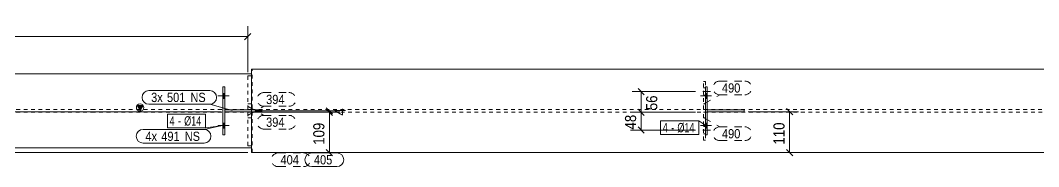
# Model space of a CAD drawing. Header units: millimetres. Extents: x 2 to 1174, y 1 to 825.
# Drawn here: x 625.2 to 899.6, y 568.4 to 607.9 of the extents above; entities that cross this region are included whole.
import ezdxf

# ---------------------------------------------------------------- set-up
doc = ezdxf.new("R2010")
doc.units = ezdxf.units.MM
for name, pattern in [('XKITLINE00', [0]), ('XKITLINE01', [4, 1, -1, 1, -1]), ('XKITLINE02', [4, 2, -2])]:
    doc.linetypes.add(name, pattern=pattern)
for name, color, linetype, lineweight in [('Bolt', 3, 'Continuous', 0), ('BoltMark', 7, 'Continuous', 0), ('Dimensions', 7, 'Continuous', 0), ('Part', 2, 'Continuous', 0), ('PartMark', 7, 'Continuous', 0)]:
    doc.layers.add(name, color=color, linetype=linetype, lineweight=lineweight)
doc.styles.add('ARIAL', font='ARIAL.TTF')
doc.styles.add('ARIAL_NARROW', font='ARIALN.TTF')

# ---------------------------------------------------------------- blocks, each defined once
blk = doc.blocks.new('*A79')
at = {"layer": 'Part'}
blk.add_hatch(color=2, dxfattribs=at).paths.add_polyline_path([(656.68, 584.89), (658.28, 584.89), (657.48, 583.49)], flags=17)
at = {"layer": 'Part', "color": 2, "linetype": 'XKITLINE00', "lineweight": 0}
for p, q in [((645.13, 593.49), (566.13, 593.49)), ((687.48, 593.49), (645.23, 593.49)), ((687.48, 593.49), (687.48, 583.74)), ((657.48, 583.49), (656.68, 584.89)), ((656.68, 584.89), (658.28, 584.89)), ((658.28, 584.89), (657.48, 583.49)), ((687.48, 573.49), (687.48, 583.24)), ((645.13, 573.49), (566.13, 573.49)), ((687.48, 573.49), (645.23, 573.49))]:
    blk.add_line(p, q, dxfattribs=at)
at = {"layer": 'Part', "color": 7, "linetype": 'XKITLINE01', "lineweight": 0}
for p, q in [((645.13, 583.89), (566.13, 583.89)), ((645.13, 583.09), (566.13, 583.09)), ((687.48, 583.89), (645.23, 583.89)), ((687.48, 583.09), (645.23, 583.09)), ((687.48, 583.74), (687.48, 583.24))]:
    blk.add_line(p, q, dxfattribs=at)
at = {"layer": 'Part', "color": 2, "linetype": 'XKITLINE00', "lineweight": 0}
blk.add_circle((657.48, 584.39), 1, dxfattribs=at)
blk = doc.blocks.new('*A102')
at = {"layer": 'Part', "color": 2, "linetype": 'XKITLINE00', "lineweight": 0}
for p, q in [((680.31, 583.74), (690.31, 583.74)), ((690.31, 583.24), (680.31, 583.24)), ((690.31, 583.24), (690.31, 583.74))]:
    blk.add_line(p, q, dxfattribs=at)
at = {"layer": 'Part', "color": 7, "linetype": 'XKITLINE01', "lineweight": 0}
blk.add_line((680.31, 583.24), (680.31, 583.74), dxfattribs=at)
blk.add_line((680.31, 583.24), (680.31, 583.74), dxfattribs=at)
blk = doc.blocks.new('*A103')
at = {"layer": 'Part', "color": 2, "linetype": 'XKITLINE00', "lineweight": 0}
for p, q in [((679.81, 589.99), (680.31, 589.99)), ((679.81, 576.99), (679.81, 589.99)), ((680.31, 589.99), (680.31, 576.99)), ((680.31, 576.99), (679.81, 576.99))]:
    blk.add_line(p, q, dxfattribs=at)
blk = doc.blocks.new('*A104')
at = {"layer": 'Part', "color": 2, "linetype": 'XKITLINE00', "lineweight": 0}
for p, q in [((810.31, 583.74), (820.31, 583.74)), ((820.31, 583.24), (810.31, 583.24)), ((820.31, 583.24), (820.31, 583.74))]:
    blk.add_line(p, q, dxfattribs=at)
at = {"layer": 'Part', "color": 7, "linetype": 'XKITLINE01', "lineweight": 0}
blk.add_line((810.31, 583.24), (810.31, 583.74), dxfattribs=at)
blk.add_line((810.31, 583.24), (810.31, 583.74), dxfattribs=at)
blk = doc.blocks.new('*A105')
at = {"layer": 'Part', "color": 2, "linetype": 'XKITLINE00', "lineweight": 0}
for p, q in [((809.81, 589.99), (810.31, 589.99)), ((809.81, 576.99), (809.81, 589.99)), ((810.31, 589.99), (810.31, 576.99)), ((810.31, 576.99), (809.81, 576.99))]:
    blk.add_line(p, q, dxfattribs=at)
blk = doc.blocks.new('*A106')
at = {"layer": 'Part', "color": 7, "linetype": 'XKITLINE01', "lineweight": 0}
for p, q in [((809.31, 583.89), (809.31, 591.39)), ((809.31, 591.39), (809.81, 591.39)), ((809.81, 591.39), (809.81, 583.89)), ((809.31, 585.39), (809.81, 585.39)), ((809.81, 583.89), (809.31, 583.89))]:
    blk.add_line(p, q, dxfattribs=at)
blk = doc.blocks.new('*A107')
at = {"layer": 'Part', "color": 7, "linetype": 'XKITLINE01', "lineweight": 0}
for p, q in [((809.31, 575.59), (809.31, 583.09)), ((809.31, 583.09), (809.81, 583.09)), ((809.81, 583.09), (809.81, 575.59)), ((809.31, 581.59), (809.81, 581.59)), ((809.81, 575.59), (809.31, 575.59))]:
    blk.add_line(p, q, dxfattribs=at)
blk = doc.blocks.new('*A118')
at = {"layer": 'Part', "color": 7, "linetype": 'XKITLINE01', "lineweight": 0}
for p, q in [((687.48, 583.89), (687.48, 583.89)), ((687.48, 583.89), (1086.57, 583.89)), ((687.48, 583.09), (687.48, 583.89)), ((687.48, 583.09), (687.48, 583.89)), ((1086.57, 583.09), (687.48, 583.09)), ((1075.27, 583.09), (1075.27, 583.89)), ((1086.57, 583.89), (1086.57, 583.09))]:
    blk.add_line(p, q, dxfattribs=at)
blk = doc.blocks.new('*A119')
at = {"layer": 'Part', "color": 7, "linetype": 'XKITLINE01', "lineweight": 0}
for p, q in [((686.48, 583.09), (686.48, 574.09)), ((687.48, 583.09), (686.48, 583.09)), ((687.48, 574.09), (687.48, 583.09)), ((687.48, 581.59), (686.48, 581.59)), ((686.48, 574.09), (687.48, 574.09))]:
    blk.add_line(p, q, dxfattribs=at)
blk = doc.blocks.new('*A120')
at = {"layer": 'Part', "color": 7, "linetype": 'XKITLINE01', "lineweight": 0}
for p, q in [((686.48, 592.89), (686.48, 583.89)), ((687.48, 592.89), (686.48, 592.89)), ((687.48, 583.89), (687.48, 592.89)), ((687.48, 585.39), (686.48, 585.39)), ((686.48, 583.89), (687.48, 583.89))]:
    blk.add_line(p, q, dxfattribs=at)
blk = doc.blocks.new('*A123')
at = {"layer": 'Part', "color": 7, "linetype": 'XKITLINE01', "lineweight": 0}
for p, q in [((1075.27, 594.74), (687.48, 594.74)), ((687.48, 594.74), (687.48, 572.24)), ((687.66, 572.24), (687.66, 594.74)), ((1075.09, 572.24), (1075.09, 594.74)), ((1075.27, 594.74), (1075.27, 572.24)), ((687.48, 572.24), (1075.27, 572.24))]:
    blk.add_line(p, q, dxfattribs=at)
blk = doc.blocks.new('*A126')
at = {"layer": 'Part', "color": 2, "linetype": 'XKITLINE00', "lineweight": 0}
for p, q in [((1086.57, 594.74), (687.48, 594.74)), ((687.48, 594.74), (687.48, 583.74)), ((1086.57, 594.74), (1086.57, 583.99)), ((687.48, 572.24), (687.48, 583.24)), ((1086.57, 582.99), (1086.57, 572.24)), ((1086.57, 572.24), (687.48, 572.24))]:
    blk.add_line(p, q, dxfattribs=at)
at = {"layer": 'Part', "color": 7, "linetype": 'XKITLINE01', "lineweight": 0}
for p, q in [((687.48, 583.74), (687.48, 583.24)), ((1086.57, 583.99), (1086.57, 582.99))]:
    blk.add_line(p, q, dxfattribs=at)
blk = doc.blocks.new('*A144')
at = {"layer": 'Bolt'}
for points in [[(679.81, 588.19), (680.31, 588.19), (680.31, 586.79), (679.81, 586.79)], [(679.81, 588.19), (680.31, 588.19), (680.31, 586.79), (679.81, 586.79)], [(679.81, 580.19), (680.31, 580.19), (680.31, 578.79), (679.81, 578.79)], [(679.81, 580.19), (680.31, 580.19), (680.31, 578.79), (679.81, 578.79)]]:
    blk.add_hatch(color=3, dxfattribs=at).paths.add_polyline_path(points, flags=17)
at = {"layer": 'Bolt', "color": 3, "linetype": 'XKITLINE00', "lineweight": 0}
for p, q in [((681.47, 587.49), (678.47, 587.49)), ((681.47, 587.49), (678.47, 587.49)), ((680.31, 588.19), (679.81, 588.19)), ((680.31, 588.19), (679.81, 588.19)), ((680.31, 586.79), (679.81, 586.79)), ((680.31, 586.79), (679.81, 586.79)), ((681.47, 579.49), (678.47, 579.49)), ((681.47, 579.49), (678.47, 579.49)), ((680.31, 580.19), (679.81, 580.19)), ((680.31, 580.19), (679.81, 580.19)), ((680.31, 578.79), (679.81, 578.79)), ((680.31, 578.79), (679.81, 578.79))]:
    blk.add_line(p, q, dxfattribs=at)
blk = doc.blocks.new('*A145')
at = {"layer": 'Bolt'}
for points in [[(809.81, 588.19), (810.31, 588.19), (810.31, 586.79), (809.81, 586.79)], [(809.81, 588.19), (810.31, 588.19), (810.31, 586.79), (809.81, 586.79)], [(809.81, 580.19), (810.31, 580.19), (810.31, 578.79), (809.81, 578.79)], [(809.81, 580.19), (810.31, 580.19), (810.31, 578.79), (809.81, 578.79)]]:
    blk.add_hatch(color=3, dxfattribs=at).paths.add_polyline_path(points, flags=17)
at = {"layer": 'Bolt', "color": 3, "linetype": 'XKITLINE00', "lineweight": 0}
for p, q in [((811.47, 587.49), (808.47, 587.49)), ((811.47, 587.49), (808.47, 587.49)), ((810.31, 588.19), (809.81, 588.19)), ((810.31, 588.19), (809.81, 588.19)), ((810.31, 586.79), (809.81, 586.79)), ((810.31, 586.79), (809.81, 586.79)), ((811.47, 579.49), (808.47, 579.49)), ((811.47, 579.49), (808.47, 579.49)), ((810.31, 580.19), (809.81, 580.19)), ((810.31, 580.19), (809.81, 580.19)), ((810.31, 578.79), (809.81, 578.79)), ((810.31, 578.79), (809.81, 578.79))]:
    blk.add_line(p, q, dxfattribs=at)
blk = doc.blocks.new('*A146')
at = {"layer": 'Bolt', "color": 3, "linetype": 'XKITLINE02', "lineweight": 0}
for p, q in [((811.16, 588.69), (808.16, 588.69)), ((809.81, 589.67), (809.31, 589.67)), ((809.81, 587.71), (809.31, 587.71))]:
    blk.add_line(p, q, dxfattribs=at)
blk = doc.blocks.new('*A147')
at = {"layer": 'Bolt', "color": 3, "linetype": 'XKITLINE02', "lineweight": 0}
for p, q in [((809.81, 579.27), (809.31, 579.27)), ((811.16, 578.29), (808.16, 578.29)), ((809.81, 577.31), (809.31, 577.31))]:
    blk.add_line(p, q, dxfattribs=at)
blk = doc.blocks.new('*A295')
at = {"layer": 'Dimensions', "color": 7, "linetype": 'XKITLINE00', "lineweight": 0}
for p, q in [((263.02, 604.34), (261.32, 602.64)), ((262.17, 593.89), (262.17, 606.34)), ((687.33, 604.34), (685.63, 602.64)), ((686.48, 593.89), (686.48, 606.34)), ((262.17, 603.49), (686.48, 603.49))]:
    blk.add_line(p, q, dxfattribs=at)
at = {"layer": 'Dimensions', "color": 3}
for p in [(262.17, 603.49), (686.48, 603.49)]:
    blk.add_point(p, dxfattribs=at)
at = {"layer": 'Dimensions', "color": 3, "style": 'ARIAL', "width": 0.85}
blk.add_text('6798', height=3, dxfattribs=at).set_placement((469.88, 604.84))
blk = doc.blocks.new('*A321')
at = {"layer": 'Dimensions', "color": 7, "linetype": 'XKITLINE00', "lineweight": 0}
for p, q in [((679.31, 583.24), (575.65, 583.24)), ((577.66, 584.09), (579.35, 582.39)), ((578.5, 572.24), (578.5, 583.24)), ((686.48, 572.24), (575.65, 572.24)), ((577.66, 573.09), (579.35, 571.39))]:
    blk.add_line(p, q, dxfattribs=at)
at = {"layer": 'Dimensions', "color": 3}
for p in [(578.5, 583.24), (578.5, 572.24)]:
    blk.add_point(p, dxfattribs=at)
at = {"layer": 'Dimensions', "color": 3, "style": 'ARIAL', "width": 0.85}
blk.add_text('110', height=3, rotation=90.0002, dxfattribs=at).set_placement((577.15, 574.4))
blk = doc.blocks.new('*A322')
at = {"layer": 'Dimensions', "color": 7, "linetype": 'XKITLINE00', "lineweight": 0}
for p, q in [((821.31, 583.24), (834.9, 583.24)), ((831.66, 584.09), (833.35, 582.39)), ((832.5, 572.24), (832.5, 583.24)), ((821.31, 572.24), (834.9, 572.24)), ((831.66, 573.09), (833.35, 571.39))]:
    blk.add_line(p, q, dxfattribs=at)
at = {"layer": 'Dimensions', "color": 3}
for p in [(832.5, 583.24), (832.5, 572.24)]:
    blk.add_point(p, dxfattribs=at)
at = {"layer": 'Dimensions', "color": 3, "style": 'ARIAL', "width": 0.85}
blk.add_text('110', height=3, rotation=90.0002, dxfattribs=at).set_placement((831.15, 574.4))
blk = doc.blocks.new('*A327')
at = {"layer": 'Dimensions', "color": 7, "linetype": 'XKITLINE00', "lineweight": 0}
for p, q in [((688.48, 583.09), (710.9, 583.09)), ((707.66, 583.94), (709.35, 582.24)), ((708.5, 572.24), (708.5, 583.09)), ((688.48, 572.24), (710.9, 572.24)), ((707.66, 573.09), (709.35, 571.39))]:
    blk.add_line(p, q, dxfattribs=at)
at = {"layer": 'Dimensions', "color": 3}
for p in [(708.5, 583.09), (708.5, 572.24)]:
    blk.add_point(p, dxfattribs=at)
at = {"layer": 'Dimensions', "color": 3, "style": 'ARIAL', "width": 0.85}
blk.add_text('109', height=3, rotation=90.0002, dxfattribs=at).set_placement((707.15, 574.33))
blk = doc.blocks.new('*A328')
at = {"layer": 'Dimensions', "color": 7, "linetype": 'XKITLINE00', "lineweight": 0}
for p, q in [((688.48, 583.49), (711.35, 583.49)), ((688.48, 583.09), (711.35, 583.09)), ((707.66, 584.34), (709.35, 582.64)), ((707.66, 583.94), (709.35, 582.24)), ((708.5, 583.09), (708.5, 583.49))]:
    blk.add_line(p, q, dxfattribs=at)
at = {"layer": 'Dimensions', "color": 3}
for p in [(708.5, 583.49), (708.5, 583.09)]:
    blk.add_point(p, dxfattribs=at)
at = {"layer": 'Dimensions', "color": 3, "style": 'ARIAL', "width": 0.85}
blk.add_text('4', height=3, rotation=90.0002, dxfattribs=at).set_placement((712.85, 582.18))
blk = doc.blocks.new('*A331')
at = {"layer": 'Dimensions', "color": 7, "linetype": 'XKITLINE00', "lineweight": 0}
for p, q in [((807.16, 583.09), (789.65, 583.09)), ((791.66, 583.94), (793.35, 582.24)), ((792.5, 578.29), (792.5, 583.09)), ((791.66, 579.14), (793.35, 577.44)), ((807.16, 578.29), (789.65, 578.29))]:
    blk.add_line(p, q, dxfattribs=at)
at = {"layer": 'Dimensions', "color": 3}
for p in [(792.5, 583.09), (792.5, 578.29)]:
    blk.add_point(p, dxfattribs=at)
at = {"layer": 'Dimensions', "color": 3, "style": 'ARIAL', "width": 0.85}
blk.add_text('48', height=3, rotation=90.0002, dxfattribs=at).set_placement((791.15, 578.46))
blk = doc.blocks.new('*A332')
at = {"layer": 'Dimensions', "color": 7, "linetype": 'XKITLINE00', "lineweight": 0}
for p, q in [((807.16, 588.69), (790.1, 588.69)), ((791.66, 589.54), (793.35, 587.84)), ((792.5, 583.09), (792.5, 588.69)), ((807.16, 583.09), (790.1, 583.09)), ((791.66, 583.94), (793.35, 582.24))]:
    blk.add_line(p, q, dxfattribs=at)
at = {"layer": 'Dimensions', "color": 3}
for p in [(792.5, 588.69), (792.5, 583.09)]:
    blk.add_point(p, dxfattribs=at)
at = {"layer": 'Dimensions', "color": 3, "style": 'ARIAL', "width": 0.85}
blk.add_text('56', height=3, rotation=90.0002, dxfattribs=at).set_placement((796.85, 583.66))
blk = doc.blocks.new('*A337')
at = {"layer": 'BoltMark', "color": 7, "linetype": 'XKITLINE00', "lineweight": 0}
for p, q in [((797.74, 580.82), (808.03, 580.82)), ((797.74, 577.12), (797.74, 580.82)), ((808.03, 577.12), (808.03, 580.82)), ((809.97, 579.49), (808.03, 580.82)), ((797.74, 577.12), (808.03, 577.12))]:
    blk.add_line(p, q, dxfattribs=at)
at = {"layer": 'BoltMark', "color": 3, "style": 'ARIAL_NARROW', "width": 0.85}
for s, p in [('4', (798.34, 577.72)), ('Ø14', (802.27, 577.72)), ('-', (800.61, 577.72))]:
    blk.add_text(s, height=2.5, dxfattribs=at).set_placement(p)
blk = doc.blocks.new('*A338')
at = {"layer": 'BoltMark', "color": 7, "linetype": 'XKITLINE00', "lineweight": 0}
for p, q in [((664.84, 582.63), (675.14, 582.63)), ((664.84, 578.93), (664.84, 582.63)), ((675.14, 578.93), (675.14, 582.63)), ((679.97, 579.49), (675.14, 578.93)), ((664.84, 578.93), (675.14, 578.93))]:
    blk.add_line(p, q, dxfattribs=at)
at = {"layer": 'BoltMark', "color": 3, "style": 'ARIAL_NARROW', "width": 0.85}
for s, p in [('4', (665.44, 579.53)), ('Ø14', (669.37, 579.53)), ('-', (667.71, 579.53))]:
    blk.add_text(s, height=2.5, dxfattribs=at).set_placement(p)
blk = doc.blocks.new('*A340')
at = {"layer": 'PartMark', "color": 7, "linetype": 'XKITLINE00', "lineweight": 0}
for p, q in [((703.73, 572.14), (710.5, 572.14)), ((703.73, 568.44), (710.5, 568.44))]:
    blk.add_line(p, q, dxfattribs=at)
for centre, start, end in [((703.73, 570.29), 90, 270), ((710.5, 570.29), 270, 90)]:
    blk.add_arc(centre, 1.85, start, end, dxfattribs=at)
at = {"layer": 'PartMark', "color": 3, "style": 'ARIAL', "width": 0.85}
blk.add_text('405', height=2.5, dxfattribs=at).set_placement((704.33, 569.04))
blk = doc.blocks.new('*A341')
at = {"layer": 'PartMark', "color": 7, "linetype": 'XKITLINE02', "lineweight": 0}
for p, q in [((694.73, 572.14), (701.5, 572.14)), ((694.73, 568.44), (701.5, 568.44))]:
    blk.add_line(p, q, dxfattribs=at)
for centre, start, end in [((694.73, 570.29), 90, 270), ((701.5, 570.29), 270, 90)]:
    blk.add_arc(centre, 1.85, start, end, dxfattribs=at)
at = {"layer": 'PartMark', "color": 3, "style": 'ARIAL', "width": 0.85}
blk.add_text('404', height=2.5, dxfattribs=at).set_placement((695.33, 569.04))
blk = doc.blocks.new('*A342')
at = {"layer": 'PartMark', "color": 7, "linetype": 'XKITLINE02', "lineweight": 0}
for p, q in [((686.61, 584.66), (690.85, 582.27)), ((690.85, 582.27), (697.61, 582.27)), ((690.85, 578.57), (697.61, 578.57))]:
    blk.add_line(p, q, dxfattribs=at)
for centre, start, end in [((690.85, 580.42), 90, 270), ((697.61, 580.42), 270, 90)]:
    blk.add_arc(centre, 1.85, start, end, dxfattribs=at)
at = {"layer": 'PartMark', "color": 3, "style": 'ARIAL', "width": 0.85}
blk.add_text('394', height=2.5, dxfattribs=at).set_placement((691.45, 579.17))
blk = doc.blocks.new('*A343')
at = {"layer": 'PartMark', "color": 7, "linetype": 'XKITLINE02', "lineweight": 0}
for p, q in [((690.85, 588.41), (697.61, 588.41)), ((686.61, 582.32), (690.85, 584.71)), ((690.85, 584.71), (697.61, 584.71))]:
    blk.add_line(p, q, dxfattribs=at)
for centre, start, end in [((690.85, 586.56), 90, 270), ((697.61, 586.56), 270, 90)]:
    blk.add_arc(centre, 1.85, start, end, dxfattribs=at)
at = {"layer": 'PartMark', "color": 3, "style": 'ARIAL', "width": 0.85}
blk.add_text('394', height=2.5, dxfattribs=at).set_placement((691.45, 585.31))
blk = doc.blocks.new('*A352')
at = {"layer": 'PartMark', "color": 7, "linetype": 'XKITLINE02', "lineweight": 0}
for p, q in [((809.44, 581.56), (813.68, 579.17)), ((813.68, 579.17), (820.44, 579.17)), ((813.68, 575.47), (820.44, 575.47))]:
    blk.add_line(p, q, dxfattribs=at)
for centre, start, end in [((813.68, 577.32), 90, 270), ((820.44, 577.32), 270, 90)]:
    blk.add_arc(centre, 1.85, start, end, dxfattribs=at)
at = {"layer": 'PartMark', "color": 3, "style": 'ARIAL', "width": 0.85}
blk.add_text('490', height=2.5, dxfattribs=at).set_placement((814.28, 576.07))
blk = doc.blocks.new('*A353')
at = {"layer": 'PartMark', "color": 7, "linetype": 'XKITLINE02', "lineweight": 0}
for p, q in [((813.68, 591.51), (820.44, 591.51)), ((809.44, 585.42), (813.68, 587.81)), ((813.68, 587.81), (820.44, 587.81))]:
    blk.add_line(p, q, dxfattribs=at)
for centre, start, end in [((813.68, 589.66), 90, 270), ((820.44, 589.66), 270, 90)]:
    blk.add_arc(centre, 1.85, start, end, dxfattribs=at)
at = {"layer": 'PartMark', "color": 3, "style": 'ARIAL', "width": 0.85}
blk.add_text('490', height=2.5, dxfattribs=at).set_placement((814.28, 588.41))
blk = doc.blocks.new('*A357')
at = {"layer": 'PartMark', "color": 7, "linetype": 'XKITLINE00', "lineweight": 0}
for p, q in [((659.86, 588.96), (676.27, 588.96)), ((659.86, 585.26), (676.27, 585.26)), ((682.34, 583.61), (676.27, 585.26))]:
    blk.add_line(p, q, dxfattribs=at)
for centre, start, end in [((659.86, 587.11), 90, 270), ((676.27, 587.11), 270, 90)]:
    blk.add_arc(centre, 1.85, start, end, dxfattribs=at)
at = {"layer": 'PartMark', "color": 3, "style": 'ARIAL', "width": 0.85}
for s, p in [('3x', (660.46, 585.86)), ('501', (664.73, 585.86)), ('NS', (671.04, 585.86))]:
    blk.add_text(s, height=2.5, dxfattribs=at).set_placement(p)
blk = doc.blocks.new('*A358')
at = {"layer": 'PartMark', "color": 7, "linetype": 'XKITLINE00', "lineweight": 0}
for p, q in [((679.94, 579.62), (674.74, 578.47)), ((658.32, 578.47), (674.74, 578.47)), ((658.32, 574.77), (674.74, 574.77))]:
    blk.add_line(p, q, dxfattribs=at)
for centre, start, end in [((658.32, 576.62), 90, 270), ((674.74, 576.62), 270, 90)]:
    blk.add_arc(centre, 1.85, start, end, dxfattribs=at)
at = {"layer": 'PartMark', "color": 3, "style": 'ARIAL', "width": 0.85}
for s, p in [('4x', (658.92, 575.37)), ('491', (663.2, 575.37)), ('NS', (669.51, 575.37))]:
    blk.add_text(s, height=2.5, dxfattribs=at).set_placement(p)

msp = doc.modelspace()

# ---------------------------------------------------------------- block references
at = {"lineweight": 0}
for name in ['*A295', '*A120', '*A123', '*A126', '*A103', '*A106', '*A353', '*A105', '*A357', '*A144', '*A343', '*A332', '*A146', '*A145', '*A342', '*A321', '*A338', '*A102', '*A119', '*A118', '*A328', '*A327', '*A331', '*A107', '*A104', '*A322', '*A358', '*A337', '*A147', '*A352', '*A341', '*A340']:
    msp.add_blockref(name, (0, 0), dxfattribs=at)
at = {"layer": 'Part', "lineweight": 0}
msp.add_blockref('*A79', (0, 0), dxfattribs=at)

doc.saveas('drawing.dxf')
